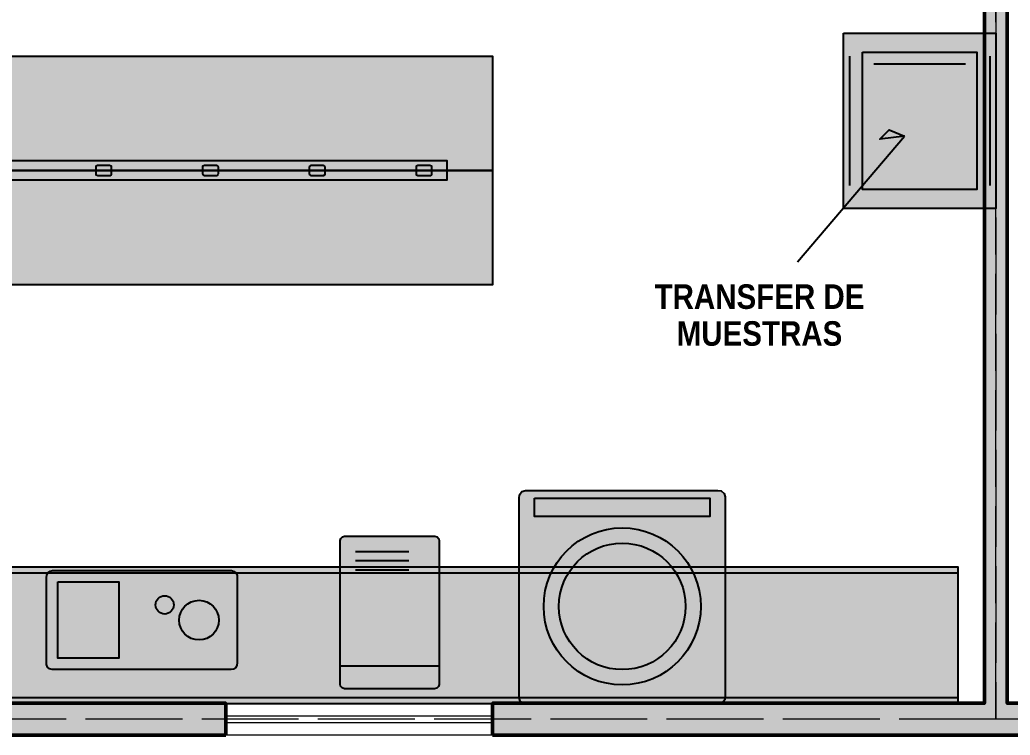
# Model space of a CAD drawing. Header units: metres. Extents: x 0 to 115, y 0 to 64.
# Drawn here: x 79.5 to 92.49, y 14.19 to 23.58 of the extents above; entities that cross this region are included whole.
import ezdxf

# ---------------------------------------------------------------- set-up
doc = ezdxf.new("R2010")
doc.units = ezdxf.units.M
doc.linetypes.add('DASHED', pattern=[1.524, 1.27, -0.254])
doc.layers.add('A-AREA', color=8, linetype='DASHED', lineweight=13, plot=False)
for name, color, linetype, lineweight in [('A-MURO', 7, 'Continuous', 50), ('A-VENTANA', 4, 'Continuous', 18), ('G-ETIQUETA', 4, 'Continuous', 18), ('G-TEXTO', 7, 'Continuous', 18), ('M-EQUIPO', 7, 'Continuous', 25), ('M-EQUIPO-RELLENO', 8, 'Continuous', 0)]:
    doc.layers.add(name, color=color, linetype=linetype, lineweight=lineweight)
doc.layers.add('A-MURO-RELLENO', color=8, linetype='Continuous', lineweight=0, true_color=0x8d949b)
doc.styles.add('PLANO', font='arial.ttf')
doc.styles.add('PLANO_N', font='arialbd.ttf')

# ---------------------------------------------------------------- blocks, each defined once
blk = doc.blocks.new('EQ_mesadas-lab')
at = {"layer": 'M-EQUIPO-RELLENO', "true_color": 0xeef1f3}
h = blk.add_hatch(color=7, dxfattribs=at)
h.dxf.hatch_style = 1
h.paths.add_polyline_path([(-6.5, -5.1), (10.6, -5.1), (10.6, -6.9), (-6.5, -6.9)])
at = {"layer": 'M-EQUIPO'}
blk.add_lwpolyline([(-6.5, -5.1), (10.6, -5.1), (10.6, -6.9), (-6.5, -6.9)], close=True, dxfattribs=at)
at = {"layer": 'M-EQUIPO', "ltscale": 0.15, "true_color": 0x8a949e}
blk.add_lwpolyline([(-6.5, -5.18), (10.6, -5.18), (10.6, -6.82), (-6.5, -6.82)], close=True, dxfattribs=at)
at = {"layer": 'G-ETIQUETA', "style": 'PLANO', "flags": 1}
for tag, p in [('TAG', (0, 0)), ('NOMBRE', (0, -0.25)), ('AREA', (0, -0.5)), ('FUNCION', (0, -0.75)), ('CONFIANZA', (0, -1))]:
    blk.add_attdef(tag, p, '', height=0.15, dxfattribs=at)
blk = doc.blocks.new('EQ_isla-lab')
at = {"layer": 'M-EQUIPO-RELLENO', "true_color": 0xeef1f3}
h = blk.add_hatch(color=7, dxfattribs=at)
h.dxf.hatch_style = 1
h.paths.add_polyline_path([(-4.6, 1.5), (4.6, 1.5), (4.6, 0), (-4.6, 0)])
at = {"layer": 'M-EQUIPO-RELLENO', "true_color": 0xd5dbe0}
h = blk.add_hatch(color=7, dxfattribs=at)
h.dxf.hatch_style = 1
h.paths.add_polyline_path([(-4, 0.13), (4, 0.13), (4, -0.13), (-4, -0.13)])
at = {"layer": 'M-EQUIPO-RELLENO', "true_color": 0xeef1f3}
h = blk.add_hatch(color=7, dxfattribs=at)
h.dxf.hatch_style = 1
h.paths.add_polyline_path([(-4.6, 0), (4.6, 0), (4.6, -1.5), (-4.6, -1.5)])
at = {"layer": 'M-EQUIPO-RELLENO', "true_color": 0xffffff}
h = blk.add_hatch(color=7, dxfattribs=at)
h.dxf.hatch_style = 1
h.paths.add_polyline_path([(-3.38, 0.07), (-3.3602, 0.07), (-3.3404, 0.07), (-3.3206, 0.07), (-3.3009, 0.07), (-3.2811, 0.07), (-3.2613, 0.07), (-3.2415, 0.07), (-3.2217, 0.07), (-3.203, 0.0606), (-3.2, 0.0404), (-3.2, 0.0206), (-3.2, 0.0009), (-3.2, -0.0189), (-3.2, -0.0387), (-3.2021, -0.0588), (-3.22, -0.07), (-3.2398, -0.07), (-3.2596, -0.07), (-3.2794, -0.07), (-3.2991, -0.07), (-3.3189, -0.07), (-3.3387, -0.07), (-3.3585, -0.07), (-3.3783, -0.07), (-3.397, -0.0606), (-3.4, -0.0404), (-3.4, -0.0206), (-3.4, -0.0009), (-3.4, 0.0189), (-3.4, 0.0387), (-3.3979, 0.0588)])
h = blk.add_hatch(color=7, dxfattribs=at)
h.dxf.hatch_style = 1
h.paths.add_polyline_path([(-1.98, 0.07), (-1.9602, 0.07), (-1.9404, 0.07), (-1.9206, 0.07), (-1.9009, 0.07), (-1.8811, 0.07), (-1.8613, 0.07), (-1.8415, 0.07), (-1.8217, 0.07), (-1.803, 0.0606), (-1.8, 0.0404), (-1.8, 0.0206), (-1.8, 0.0009), (-1.8, -0.0189), (-1.8, -0.0387), (-1.8021, -0.0588), (-1.82, -0.07), (-1.8398, -0.07), (-1.8596, -0.07), (-1.8794, -0.07), (-1.8991, -0.07), (-1.9189, -0.07), (-1.9387, -0.07), (-1.9585, -0.07), (-1.9783, -0.07), (-1.997, -0.0606), (-2, -0.0404), (-2, -0.0206), (-2, -0.0009), (-2, 0.0189), (-2, 0.0387), (-1.9979, 0.0588)])
h = blk.add_hatch(color=7, dxfattribs=at)
h.dxf.hatch_style = 1
h.paths.add_polyline_path([(-0.58, 0.07), (-0.5602, 0.07), (-0.5404, 0.07), (-0.5206, 0.07), (-0.5009, 0.07), (-0.4811, 0.07), (-0.4613, 0.07), (-0.4415, 0.07), (-0.4217, 0.07), (-0.403, 0.0606), (-0.4, 0.0404), (-0.4, 0.0206), (-0.4, 0.0009), (-0.4, -0.0189), (-0.4, -0.0387), (-0.4021, -0.0588), (-0.42, -0.07), (-0.4398, -0.07), (-0.4596, -0.07), (-0.4794, -0.07), (-0.4991, -0.07), (-0.5189, -0.07), (-0.5387, -0.07), (-0.5585, -0.07), (-0.5783, -0.07), (-0.597, -0.0606), (-0.6, -0.0404), (-0.6, -0.0206), (-0.6, -0.0009), (-0.6, 0.0189), (-0.6, 0.0387), (-0.5979, 0.0588)])
h = blk.add_hatch(color=7, dxfattribs=at)
h.dxf.hatch_style = 1
h.paths.add_polyline_path([(0.82, 0.07), (0.8398, 0.07), (0.8596, 0.07), (0.8794, 0.07), (0.8991, 0.07), (0.9189, 0.07), (0.9387, 0.07), (0.9585, 0.07), (0.9783, 0.07), (0.997, 0.0606), (1, 0.0404), (1, 0.0206), (1, 0.0009), (1, -0.0189), (1, -0.0387), (0.9979, -0.0588), (0.98, -0.07), (0.9602, -0.07), (0.9404, -0.07), (0.9206, -0.07), (0.9009, -0.07), (0.8811, -0.07), (0.8613, -0.07), (0.8415, -0.07), (0.8217, -0.07), (0.803, -0.0606), (0.8, -0.0404), (0.8, -0.0206), (0.8, -0.0009), (0.8, 0.0189), (0.8, 0.0387), (0.8021, 0.0588)])
h = blk.add_hatch(color=7, dxfattribs=at)
h.dxf.hatch_style = 1
h.paths.add_polyline_path([(2.22, 0.07), (2.2398, 0.07), (2.2596, 0.07), (2.2794, 0.07), (2.2991, 0.07), (2.3189, 0.07), (2.3387, 0.07), (2.3585, 0.07), (2.3783, 0.07), (2.397, 0.0606), (2.4, 0.0404), (2.4, 0.0206), (2.4, 0.0009), (2.4, -0.0189), (2.4, -0.0387), (2.3979, -0.0588), (2.38, -0.07), (2.3602, -0.07), (2.3404, -0.07), (2.3206, -0.07), (2.3009, -0.07), (2.2811, -0.07), (2.2613, -0.07), (2.2415, -0.07), (2.2217, -0.07), (2.203, -0.0606), (2.2, -0.0404), (2.2, -0.0206), (2.2, -0.0009), (2.2, 0.0189), (2.2, 0.0387), (2.2021, 0.0588)])
h = blk.add_hatch(color=7, dxfattribs=at)
h.dxf.hatch_style = 1
h.paths.add_polyline_path([(3.62, 0.07), (3.6398, 0.07), (3.6596, 0.07), (3.6794, 0.07), (3.6991, 0.07), (3.7189, 0.07), (3.7387, 0.07), (3.7585, 0.07), (3.7783, 0.07), (3.797, 0.0606), (3.8, 0.0404), (3.8, 0.0206), (3.8, 0.0009), (3.8, -0.0189), (3.8, -0.0387), (3.7979, -0.0588), (3.78, -0.07), (3.7602, -0.07), (3.7404, -0.07), (3.7206, -0.07), (3.7009, -0.07), (3.6811, -0.07), (3.6613, -0.07), (3.6415, -0.07), (3.6217, -0.07), (3.603, -0.0606), (3.6, -0.0404), (3.6, -0.0206), (3.6, -0.0009), (3.6, 0.0189), (3.6, 0.0387), (3.6021, 0.0588)])
at = {"layer": 'M-EQUIPO'}
for points in [[(-4.6, 1.5), (4.6, 1.5), (4.6, 0), (-4.6, 0)], [(-4, 0.13), (4, 0.13), (4, -0.13), (-4, -0.13)], [(-4.6, 0), (4.6, 0), (4.6, -1.5), (-4.6, -1.5)], [(-3.38, 0.07), (-3.3602, 0.07), (-3.3404, 0.07), (-3.3206, 0.07), (-3.3009, 0.07), (-3.2811, 0.07), (-3.2613, 0.07), (-3.2415, 0.07), (-3.2217, 0.07), (-3.203, 0.0606), (-3.2, 0.0404), (-3.2, 0.0206), (-3.2, 0.0009), (-3.2, -0.0189), (-3.2, -0.0387), (-3.2021, -0.0588), (-3.22, -0.07), (-3.2398, -0.07), (-3.2596, -0.07), (-3.2794, -0.07), (-3.2991, -0.07), (-3.3189, -0.07), (-3.3387, -0.07), (-3.3585, -0.07), (-3.3783, -0.07), (-3.397, -0.0606), (-3.4, -0.0404), (-3.4, -0.0206), (-3.4, -0.0009), (-3.4, 0.0189), (-3.4, 0.0387), (-3.3979, 0.0588)], [(-1.98, 0.07), (-1.9602, 0.07), (-1.9404, 0.07), (-1.9206, 0.07), (-1.9009, 0.07), (-1.8811, 0.07), (-1.8613, 0.07), (-1.8415, 0.07), (-1.8217, 0.07), (-1.803, 0.0606), (-1.8, 0.0404), (-1.8, 0.0206), (-1.8, 0.0009), (-1.8, -0.0189), (-1.8, -0.0387), (-1.8021, -0.0588), (-1.82, -0.07), (-1.8398, -0.07), (-1.8596, -0.07), (-1.8794, -0.07), (-1.8991, -0.07), (-1.9189, -0.07), (-1.9387, -0.07), (-1.9585, -0.07), (-1.9783, -0.07), (-1.997, -0.0606), (-2, -0.0404), (-2, -0.0206), (-2, -0.0009), (-2, 0.0189), (-2, 0.0387), (-1.9979, 0.0588)], [(-0.58, 0.07), (-0.5602, 0.07), (-0.5404, 0.07), (-0.5206, 0.07), (-0.5009, 0.07), (-0.4811, 0.07), (-0.4613, 0.07), (-0.4415, 0.07), (-0.4217, 0.07), (-0.403, 0.0606), (-0.4, 0.0404), (-0.4, 0.0206), (-0.4, 0.0009), (-0.4, -0.0189), (-0.4, -0.0387), (-0.4021, -0.0588), (-0.42, -0.07), (-0.4398, -0.07), (-0.4596, -0.07), (-0.4794, -0.07), (-0.4991, -0.07), (-0.5189, -0.07), (-0.5387, -0.07), (-0.5585, -0.07), (-0.5783, -0.07), (-0.597, -0.0606), (-0.6, -0.0404), (-0.6, -0.0206), (-0.6, -0.0009), (-0.6, 0.0189), (-0.6, 0.0387), (-0.5979, 0.0588)], [(0.82, 0.07), (0.8398, 0.07), (0.8596, 0.07), (0.8794, 0.07), (0.8991, 0.07), (0.9189, 0.07), (0.9387, 0.07), (0.9585, 0.07), (0.9783, 0.07), (0.997, 0.0606), (1, 0.0404), (1, 0.0206), (1, 0.0009), (1, -0.0189), (1, -0.0387), (0.9979, -0.0588), (0.98, -0.07), (0.9602, -0.07), (0.9404, -0.07), (0.9206, -0.07), (0.9009, -0.07), (0.8811, -0.07), (0.8613, -0.07), (0.8415, -0.07), (0.8217, -0.07), (0.803, -0.0606), (0.8, -0.0404), (0.8, -0.0206), (0.8, -0.0009), (0.8, 0.0189), (0.8, 0.0387), (0.8021, 0.0588)], [(2.22, 0.07), (2.2398, 0.07), (2.2596, 0.07), (2.2794, 0.07), (2.2991, 0.07), (2.3189, 0.07), (2.3387, 0.07), (2.3585, 0.07), (2.3783, 0.07), (2.397, 0.0606), (2.4, 0.0404), (2.4, 0.0206), (2.4, 0.0009), (2.4, -0.0189), (2.4, -0.0387), (2.3979, -0.0588), (2.38, -0.07), (2.3602, -0.07), (2.3404, -0.07), (2.3206, -0.07), (2.3009, -0.07), (2.2811, -0.07), (2.2613, -0.07), (2.2415, -0.07), (2.2217, -0.07), (2.203, -0.0606), (2.2, -0.0404), (2.2, -0.0206), (2.2, -0.0009), (2.2, 0.0189), (2.2, 0.0387), (2.2021, 0.0588)], [(3.62, 0.07), (3.6398, 0.07), (3.6596, 0.07), (3.6794, 0.07), (3.6991, 0.07), (3.7189, 0.07), (3.7387, 0.07), (3.7585, 0.07), (3.7783, 0.07), (3.797, 0.0606), (3.8, 0.0404), (3.8, 0.0206), (3.8, 0.0009), (3.8, -0.0189), (3.8, -0.0387), (3.7979, -0.0588), (3.78, -0.07), (3.7602, -0.07), (3.7404, -0.07), (3.7206, -0.07), (3.7009, -0.07), (3.6811, -0.07), (3.6613, -0.07), (3.6415, -0.07), (3.6217, -0.07), (3.603, -0.0606), (3.6, -0.0404), (3.6, -0.0206), (3.6, -0.0009), (3.6, 0.0189), (3.6, 0.0387), (3.6021, 0.0588)]]:
    blk.add_lwpolyline(points, close=True, dxfattribs=at)
at = {"layer": 'G-ETIQUETA', "style": 'PLANO', "flags": 1}
for tag, p in [('TAG', (0, 0)), ('NOMBRE', (0, -0.25)), ('AREA', (0, -0.5)), ('FUNCION', (0, -0.75)), ('CONFIANZA', (0, -1))]:
    blk.add_attdef(tag, p, '', height=0.15, dxfattribs=at)
blk = doc.blocks.new('EQ_lab-eq5')
at = {"layer": 'M-EQUIPO-RELLENO', "true_color": 0xe9ecef}
h = blk.add_hatch(color=7, dxfattribs=at)
h.dxf.hatch_style = 1
h.paths.add_polyline_path([(-1.17, 0.65), (-1.1391, 0.65), (-1.1082, 0.65), (-1.0773, 0.65), (-1.0465, 0.65), (-1.0156, 0.65), (-0.9847, 0.65), (-0.9538, 0.65), (-0.9229, 0.65), (-0.892, 0.65), (-0.8611, 0.65), (-0.8303, 0.65), (-0.7994, 0.65), (-0.7685, 0.65), (-0.7376, 0.65), (-0.7067, 0.65), (-0.6758, 0.65), (-0.6449, 0.65), (-0.6141, 0.65), (-0.5832, 0.65), (-0.5523, 0.65), (-0.5214, 0.65), (-0.4905, 0.65), (-0.4596, 0.65), (-0.4287, 0.65), (-0.3979, 0.65), (-0.367, 0.65), (-0.3361, 0.65), (-0.3052, 0.65), (-0.2743, 0.65), (-0.2434, 0.65), (-0.2125, 0.65), (-0.1817, 0.65), (-0.1508, 0.65), (-0.1199, 0.65), (-0.089, 0.65), (-0.0581, 0.65), (-0.0272, 0.65), (0.0037, 0.65), (0.0345, 0.65), (0.0654, 0.65), (0.0963, 0.65), (0.1272, 0.65), (0.1581, 0.65), (0.189, 0.65), (0.2199, 0.65), (0.2507, 0.65), (0.2816, 0.65), (0.3125, 0.65), (0.3434, 0.65), (0.3743, 0.65), (0.4052, 0.65), (0.4361, 0.65), (0.4669, 0.65), (0.4978, 0.65), (0.5287, 0.65), (0.5596, 0.65), (0.5905, 0.65), (0.6214, 0.65), (0.6523, 0.65), (0.6831, 0.65), (0.714, 0.65), (0.7449, 0.65), (0.7758, 0.65), (0.8067, 0.65), (0.8376, 0.65), (0.8685, 0.65), (0.8993, 0.65), (0.9302, 0.65), (0.9611, 0.65), (0.992, 0.65), (1.0229, 0.65), (1.0538, 0.65), (1.0847, 0.65), (1.1155, 0.65), (1.1464, 0.65), (1.1774, 0.6497), (1.2096, 0.6395), (1.2359, 0.6153), (1.2488, 0.5835), (1.25, 0.5523), (1.25, 0.5214), (1.25, 0.4905), (1.25, 0.4596), (1.25, 0.4287), (1.25, 0.3979), (1.25, 0.367), (1.25, 0.3361), (1.25, 0.3052), (1.25, 0.2743), (1.25, 0.2434), (1.25, 0.2125), (1.25, 0.1817), (1.25, 0.1508), (1.25, 0.1199), (1.25, 0.089), (1.25, 0.0581), (1.25, 0.0272), (1.25, -0.0037), (1.25, -0.0345), (1.25, -0.0654), (1.25, -0.0963), (1.25, -0.1272), (1.25, -0.1581), (1.25, -0.189), (1.25, -0.2199), (1.25, -0.2507), (1.25, -0.2816), (1.25, -0.3125), (1.25, -0.3434), (1.25, -0.3743), (1.25, -0.4052), (1.25, -0.4361), (1.25, -0.4669), (1.25, -0.4978), (1.25, -0.5287), (1.25, -0.5596), (1.2471, -0.5912), (1.2307, -0.6221), (1.2022, -0.6433), (1.17, -0.65), (1.1391, -0.65), (1.1082, -0.65), (1.0773, -0.65), (1.0465, -0.65), (1.0156, -0.65), (0.9847, -0.65), (0.9538, -0.65), (0.9229, -0.65), (0.892, -0.65), (0.8611, -0.65), (0.8303, -0.65), (0.7994, -0.65), (0.7685, -0.65), (0.7376, -0.65), (0.7067, -0.65), (0.6758, -0.65), (0.6449, -0.65), (0.6141, -0.65), (0.5832, -0.65), (0.5523, -0.65), (0.5214, -0.65), (0.4905, -0.65), (0.4596, -0.65), (0.4287, -0.65), (0.3979, -0.65), (0.367, -0.65), (0.3361, -0.65), (0.3052, -0.65), (0.2743, -0.65), (0.2434, -0.65), (0.2125, -0.65), (0.1817, -0.65), (0.1508, -0.65), (0.1199, -0.65), (0.089, -0.65), (0.0581, -0.65), (0.0272, -0.65), (-0.0037, -0.65), (-0.0345, -0.65), (-0.0654, -0.65), (-0.0963, -0.65), (-0.1272, -0.65), (-0.1581, -0.65), (-0.189, -0.65), (-0.2199, -0.65), (-0.2507, -0.65), (-0.2816, -0.65), (-0.3125, -0.65), (-0.3434, -0.65), (-0.3743, -0.65), (-0.4052, -0.65), (-0.4361, -0.65), (-0.4669, -0.65), (-0.4978, -0.65), (-0.5287, -0.65), (-0.5596, -0.65), (-0.5905, -0.65), (-0.6214, -0.65), (-0.6523, -0.65), (-0.6831, -0.65), (-0.714, -0.65), (-0.7449, -0.65), (-0.7758, -0.65), (-0.8067, -0.65), (-0.8376, -0.65), (-0.8685, -0.65), (-0.8993, -0.65), (-0.9302, -0.65), (-0.9611, -0.65), (-0.992, -0.65), (-1.0229, -0.65), (-1.0538, -0.65), (-1.0847, -0.65), (-1.1155, -0.65), (-1.1464, -0.65), (-1.1774, -0.6497), (-1.2096, -0.6395), (-1.2359, -0.6153), (-1.2488, -0.5835), (-1.25, -0.5523), (-1.25, -0.5214), (-1.25, -0.4905), (-1.25, -0.4596), (-1.25, -0.4287), (-1.25, -0.3979), (-1.25, -0.367), (-1.25, -0.3361), (-1.25, -0.3052), (-1.25, -0.2743), (-1.25, -0.2434), (-1.25, -0.2125), (-1.25, -0.1817), (-1.25, -0.1508), (-1.25, -0.1199), (-1.25, -0.089), (-1.25, -0.0581), (-1.25, -0.0272), (-1.25, 0.0037), (-1.25, 0.0345), (-1.25, 0.0654), (-1.25, 0.0963), (-1.25, 0.1272), (-1.25, 0.1581), (-1.25, 0.189), (-1.25, 0.2199), (-1.25, 0.2507), (-1.25, 0.2816), (-1.25, 0.3125), (-1.25, 0.3434), (-1.25, 0.3743), (-1.25, 0.4052), (-1.25, 0.4361), (-1.25, 0.4669), (-1.25, 0.4978), (-1.25, 0.5287), (-1.25, 0.5596), (-1.2471, 0.5912), (-1.2307, 0.6221), (-1.2022, 0.6433)])
at = {"layer": 'M-EQUIPO-RELLENO', "true_color": 0xffffff}
h = blk.add_hatch(color=7, dxfattribs=at)
h.dxf.hatch_style = 1
h.paths.add_polyline_path([(-1.1, 0.5), (-0.3, 0.5), (-0.3, -0.5), (-1.1, -0.5)])
at = {"layer": 'M-EQUIPO'}
for points in [[(-1.17, 0.65), (-1.1391, 0.65), (-1.1082, 0.65), (-1.0773, 0.65), (-1.0465, 0.65), (-1.0156, 0.65), (-0.9847, 0.65), (-0.9538, 0.65), (-0.9229, 0.65), (-0.892, 0.65), (-0.8611, 0.65), (-0.8303, 0.65), (-0.7994, 0.65), (-0.7685, 0.65), (-0.7376, 0.65), (-0.7067, 0.65), (-0.6758, 0.65), (-0.6449, 0.65), (-0.6141, 0.65), (-0.5832, 0.65), (-0.5523, 0.65), (-0.5214, 0.65), (-0.4905, 0.65), (-0.4596, 0.65), (-0.4287, 0.65), (-0.3979, 0.65), (-0.367, 0.65), (-0.3361, 0.65), (-0.3052, 0.65), (-0.2743, 0.65), (-0.2434, 0.65), (-0.2125, 0.65), (-0.1817, 0.65), (-0.1508, 0.65), (-0.1199, 0.65), (-0.089, 0.65), (-0.0581, 0.65), (-0.0272, 0.65), (0.0037, 0.65), (0.0345, 0.65), (0.0654, 0.65), (0.0963, 0.65), (0.1272, 0.65), (0.1581, 0.65), (0.189, 0.65), (0.2199, 0.65), (0.2507, 0.65), (0.2816, 0.65), (0.3125, 0.65), (0.3434, 0.65), (0.3743, 0.65), (0.4052, 0.65), (0.4361, 0.65), (0.4669, 0.65), (0.4978, 0.65), (0.5287, 0.65), (0.5596, 0.65), (0.5905, 0.65), (0.6214, 0.65), (0.6523, 0.65), (0.6831, 0.65), (0.714, 0.65), (0.7449, 0.65), (0.7758, 0.65), (0.8067, 0.65), (0.8376, 0.65), (0.8685, 0.65), (0.8993, 0.65), (0.9302, 0.65), (0.9611, 0.65), (0.992, 0.65), (1.0229, 0.65), (1.0538, 0.65), (1.0847, 0.65), (1.1155, 0.65), (1.1464, 0.65), (1.1774, 0.6497), (1.2096, 0.6395), (1.2359, 0.6153), (1.2488, 0.5835), (1.25, 0.5523), (1.25, 0.5214), (1.25, 0.4905), (1.25, 0.4596), (1.25, 0.4287), (1.25, 0.3979), (1.25, 0.367), (1.25, 0.3361), (1.25, 0.3052), (1.25, 0.2743), (1.25, 0.2434), (1.25, 0.2125), (1.25, 0.1817), (1.25, 0.1508), (1.25, 0.1199), (1.25, 0.089), (1.25, 0.0581), (1.25, 0.0272), (1.25, -0.0037), (1.25, -0.0345), (1.25, -0.0654), (1.25, -0.0963), (1.25, -0.1272), (1.25, -0.1581), (1.25, -0.189), (1.25, -0.2199), (1.25, -0.2507), (1.25, -0.2816), (1.25, -0.3125), (1.25, -0.3434), (1.25, -0.3743), (1.25, -0.4052), (1.25, -0.4361), (1.25, -0.4669), (1.25, -0.4978), (1.25, -0.5287), (1.25, -0.5596), (1.2471, -0.5912), (1.2307, -0.6221), (1.2022, -0.6433), (1.17, -0.65), (1.1391, -0.65), (1.1082, -0.65), (1.0773, -0.65), (1.0465, -0.65), (1.0156, -0.65), (0.9847, -0.65), (0.9538, -0.65), (0.9229, -0.65), (0.892, -0.65), (0.8611, -0.65), (0.8303, -0.65), (0.7994, -0.65), (0.7685, -0.65), (0.7376, -0.65), (0.7067, -0.65), (0.6758, -0.65), (0.6449, -0.65), (0.6141, -0.65), (0.5832, -0.65), (0.5523, -0.65), (0.5214, -0.65), (0.4905, -0.65), (0.4596, -0.65), (0.4287, -0.65), (0.3979, -0.65), (0.367, -0.65), (0.3361, -0.65), (0.3052, -0.65), (0.2743, -0.65), (0.2434, -0.65), (0.2125, -0.65), (0.1817, -0.65), (0.1508, -0.65), (0.1199, -0.65), (0.089, -0.65), (0.0581, -0.65), (0.0272, -0.65), (-0.0037, -0.65), (-0.0345, -0.65), (-0.0654, -0.65), (-0.0963, -0.65), (-0.1272, -0.65), (-0.1581, -0.65), (-0.189, -0.65), (-0.2199, -0.65), (-0.2507, -0.65), (-0.2816, -0.65), (-0.3125, -0.65), (-0.3434, -0.65), (-0.3743, -0.65), (-0.4052, -0.65), (-0.4361, -0.65), (-0.4669, -0.65), (-0.4978, -0.65), (-0.5287, -0.65), (-0.5596, -0.65), (-0.5905, -0.65), (-0.6214, -0.65), (-0.6523, -0.65), (-0.6831, -0.65), (-0.714, -0.65), (-0.7449, -0.65), (-0.7758, -0.65), (-0.8067, -0.65), (-0.8376, -0.65), (-0.8685, -0.65), (-0.8993, -0.65), (-0.9302, -0.65), (-0.9611, -0.65), (-0.992, -0.65), (-1.0229, -0.65), (-1.0538, -0.65), (-1.0847, -0.65), (-1.1155, -0.65), (-1.1464, -0.65), (-1.1774, -0.6497), (-1.2096, -0.6395), (-1.2359, -0.6153), (-1.2488, -0.5835), (-1.25, -0.5523), (-1.25, -0.5214), (-1.25, -0.4905), (-1.25, -0.4596), (-1.25, -0.4287), (-1.25, -0.3979), (-1.25, -0.367), (-1.25, -0.3361), (-1.25, -0.3052), (-1.25, -0.2743), (-1.25, -0.2434), (-1.25, -0.2125), (-1.25, -0.1817), (-1.25, -0.1508), (-1.25, -0.1199), (-1.25, -0.089), (-1.25, -0.0581), (-1.25, -0.0272), (-1.25, 0.0037), (-1.25, 0.0345), (-1.25, 0.0654), (-1.25, 0.0963), (-1.25, 0.1272), (-1.25, 0.1581), (-1.25, 0.189), (-1.25, 0.2199), (-1.25, 0.2507), (-1.25, 0.2816), (-1.25, 0.3125), (-1.25, 0.3434), (-1.25, 0.3743), (-1.25, 0.4052), (-1.25, 0.4361), (-1.25, 0.4669), (-1.25, 0.4978), (-1.25, 0.5287), (-1.25, 0.5596), (-1.2471, 0.5912), (-1.2307, 0.6221), (-1.2022, 0.6433)], [(-1.1, 0.5), (-0.3, 0.5), (-0.3, -0.5), (-1.1, -0.5)]]:
    blk.add_lwpolyline(points, close=True, dxfattribs=at)
at = {"layer": 'M-EQUIPO', "true_color": 0x5b6670}
for centre, radius in [((0.3, 0.2), 0.12), ((0.75, 0), 0.26)]:
    blk.add_circle(centre, radius, dxfattribs=at)
at = {"layer": 'G-ETIQUETA', "style": 'PLANO', "flags": 1}
for tag, p in [('TAG', (0, 0)), ('NOMBRE', (0, -0.25)), ('AREA', (0, -0.5)), ('FUNCION', (0, -0.75)), ('CONFIANZA', (0, -1))]:
    blk.add_attdef(tag, p, '', height=0.15, dxfattribs=at)
blk = doc.blocks.new('EQ_refri-lab')
at = {"layer": 'M-EQUIPO-RELLENO', "true_color": 0xf3f5f7}
h = blk.add_hatch(color=7, dxfattribs=at)
h.dxf.hatch_style = 1
h.paths.add_polyline_path([(-0.59, 1), (-0.5631, 1), (-0.5362, 1), (-0.5093, 1), (-0.4823, 1), (-0.4554, 1), (-0.4285, 1), (-0.4016, 1), (-0.3747, 1), (-0.3478, 1), (-0.3209, 1), (-0.2939, 1), (-0.267, 1), (-0.2401, 1), (-0.2132, 1), (-0.1863, 1), (-0.1594, 1), (-0.1325, 1), (-0.1055, 1), (-0.0786, 1), (-0.0517, 1), (-0.0248, 1), (0.0021, 1), (0.029, 1), (0.0559, 1), (0.0829, 1), (0.1098, 1), (0.1367, 1), (0.1636, 1), (0.1905, 1), (0.2174, 1), (0.2443, 1), (0.2713, 1), (0.2982, 1), (0.3251, 1), (0.352, 1), (0.3789, 1), (0.4058, 1), (0.4327, 1), (0.4597, 1), (0.4866, 1), (0.5135, 1), (0.5404, 1), (0.5673, 1), (0.5943, 0.9998), (0.6222, 0.9906), (0.6431, 0.9678), (0.65, 0.9399), (0.65, 0.913), (0.65, 0.8861), (0.65, 0.8591), (0.65, 0.8322), (0.65, 0.8053), (0.65, 0.7784), (0.65, 0.7515), (0.65, 0.7246), (0.65, 0.6977), (0.65, 0.6707), (0.65, 0.6438), (0.65, 0.6169), (0.65, 0.59), (0.65, 0.5631), (0.65, 0.5362), (0.65, 0.5093), (0.65, 0.4823), (0.65, 0.4554), (0.65, 0.4285), (0.65, 0.4016), (0.65, 0.3747), (0.65, 0.3478), (0.65, 0.3209), (0.65, 0.2939), (0.65, 0.267), (0.65, 0.2401), (0.65, 0.2132), (0.65, 0.1863), (0.65, 0.1594), (0.65, 0.1325), (0.65, 0.1055), (0.65, 0.0786), (0.65, 0.0517), (0.65, 0.0248), (0.65, -0.0021), (0.65, -0.029), (0.65, -0.0559), (0.65, -0.0829), (0.65, -0.1098), (0.65, -0.1367), (0.65, -0.1636), (0.65, -0.1905), (0.65, -0.2174), (0.65, -0.2443), (0.65, -0.2713), (0.65, -0.2982), (0.65, -0.3251), (0.65, -0.352), (0.65, -0.3789), (0.65, -0.4058), (0.65, -0.4327), (0.65, -0.4597), (0.65, -0.4866), (0.65, -0.5135), (0.65, -0.5404), (0.65, -0.5673), (0.65, -0.5942), (0.65, -0.6211), (0.65, -0.6481), (0.65, -0.675), (0.65, -0.7019), (0.65, -0.7288), (0.65, -0.7557), (0.65, -0.7826), (0.65, -0.8095), (0.65, -0.8365), (0.65, -0.8634), (0.65, -0.8903), (0.65, -0.9172), (0.6499, -0.9442), (0.6407, -0.9721), (0.618, -0.9931), (0.59, -1), (0.5631, -1), (0.5362, -1), (0.5093, -1), (0.4823, -1), (0.4554, -1), (0.4285, -1), (0.4016, -1), (0.3747, -1), (0.3478, -1), (0.3209, -1), (0.2939, -1), (0.267, -1), (0.2401, -1), (0.2132, -1), (0.1863, -1), (0.1594, -1), (0.1325, -1), (0.1055, -1), (0.0786, -1), (0.0517, -1), (0.0248, -1), (-0.0021, -1), (-0.029, -1), (-0.0559, -1), (-0.0829, -1), (-0.1098, -1), (-0.1367, -1), (-0.1636, -1), (-0.1905, -1), (-0.2174, -1), (-0.2443, -1), (-0.2713, -1), (-0.2982, -1), (-0.3251, -1), (-0.352, -1), (-0.3789, -1), (-0.4058, -1), (-0.4327, -1), (-0.4597, -1), (-0.4866, -1), (-0.5135, -1), (-0.5404, -1), (-0.5673, -1), (-0.5943, -0.9998), (-0.6222, -0.9906), (-0.6431, -0.9678), (-0.65, -0.9399), (-0.65, -0.913), (-0.65, -0.8861), (-0.65, -0.8591), (-0.65, -0.8322), (-0.65, -0.8053), (-0.65, -0.7784), (-0.65, -0.7515), (-0.65, -0.7246), (-0.65, -0.6977), (-0.65, -0.6707), (-0.65, -0.6438), (-0.65, -0.6169), (-0.65, -0.59), (-0.65, -0.5631), (-0.65, -0.5362), (-0.65, -0.5093), (-0.65, -0.4823), (-0.65, -0.4554), (-0.65, -0.4285), (-0.65, -0.4016), (-0.65, -0.3747), (-0.65, -0.3478), (-0.65, -0.3209), (-0.65, -0.2939), (-0.65, -0.267), (-0.65, -0.2401), (-0.65, -0.2132), (-0.65, -0.1863), (-0.65, -0.1594), (-0.65, -0.1325), (-0.65, -0.1055), (-0.65, -0.0786), (-0.65, -0.0517), (-0.65, -0.0248), (-0.65, 0.0021), (-0.65, 0.029), (-0.65, 0.0559), (-0.65, 0.0829), (-0.65, 0.1098), (-0.65, 0.1367), (-0.65, 0.1636), (-0.65, 0.1905), (-0.65, 0.2174), (-0.65, 0.2443), (-0.65, 0.2713), (-0.65, 0.2982), (-0.65, 0.3251), (-0.65, 0.352), (-0.65, 0.3789), (-0.65, 0.4058), (-0.65, 0.4327), (-0.65, 0.4597), (-0.65, 0.4866), (-0.65, 0.5135), (-0.65, 0.5404), (-0.65, 0.5673), (-0.65, 0.5942), (-0.65, 0.6211), (-0.65, 0.6481), (-0.65, 0.675), (-0.65, 0.7019), (-0.65, 0.7288), (-0.65, 0.7557), (-0.65, 0.7826), (-0.65, 0.8095), (-0.65, 0.8365), (-0.65, 0.8634), (-0.65, 0.8903), (-0.65, 0.9172), (-0.6499, 0.9442), (-0.6407, 0.9721), (-0.618, 0.9931)])
at = {"layer": 'M-EQUIPO-RELLENO', "true_color": 0x5b6570}
h = blk.add_hatch(color=7, dxfattribs=at)
h.dxf.hatch_style = 1
h.paths.add_polyline_path([(0.41, 0.7), (0.5, 0.7), (0.5, 0.1), (0.41, 0.1)])
at = {"layer": 'M-EQUIPO'}
blk.add_lwpolyline([(-0.59, 1), (-0.5631, 1), (-0.5362, 1), (-0.5093, 1), (-0.4823, 1), (-0.4554, 1), (-0.4285, 1), (-0.4016, 1), (-0.3747, 1), (-0.3478, 1), (-0.3209, 1), (-0.2939, 1), (-0.267, 1), (-0.2401, 1), (-0.2132, 1), (-0.1863, 1), (-0.1594, 1), (-0.1325, 1), (-0.1055, 1), (-0.0786, 1), (-0.0517, 1), (-0.0248, 1), (0.0021, 1), (0.029, 1), (0.0559, 1), (0.0829, 1), (0.1098, 1), (0.1367, 1), (0.1636, 1), (0.1905, 1), (0.2174, 1), (0.2443, 1), (0.2713, 1), (0.2982, 1), (0.3251, 1), (0.352, 1), (0.3789, 1), (0.4058, 1), (0.4327, 1), (0.4597, 1), (0.4866, 1), (0.5135, 1), (0.5404, 1), (0.5673, 1), (0.5943, 0.9998), (0.6222, 0.9906), (0.6431, 0.9678), (0.65, 0.9399), (0.65, 0.913), (0.65, 0.8861), (0.65, 0.8591), (0.65, 0.8322), (0.65, 0.8053), (0.65, 0.7784), (0.65, 0.7515), (0.65, 0.7246), (0.65, 0.6977), (0.65, 0.6707), (0.65, 0.6438), (0.65, 0.6169), (0.65, 0.59), (0.65, 0.5631), (0.65, 0.5362), (0.65, 0.5093), (0.65, 0.4823), (0.65, 0.4554), (0.65, 0.4285), (0.65, 0.4016), (0.65, 0.3747), (0.65, 0.3478), (0.65, 0.3209), (0.65, 0.2939), (0.65, 0.267), (0.65, 0.2401), (0.65, 0.2132), (0.65, 0.1863), (0.65, 0.1594), (0.65, 0.1325), (0.65, 0.1055), (0.65, 0.0786), (0.65, 0.0517), (0.65, 0.0248), (0.65, -0.0021), (0.65, -0.029), (0.65, -0.0559), (0.65, -0.0829), (0.65, -0.1098), (0.65, -0.1367), (0.65, -0.1636), (0.65, -0.1905), (0.65, -0.2174), (0.65, -0.2443), (0.65, -0.2713), (0.65, -0.2982), (0.65, -0.3251), (0.65, -0.352), (0.65, -0.3789), (0.65, -0.4058), (0.65, -0.4327), (0.65, -0.4597), (0.65, -0.4866), (0.65, -0.5135), (0.65, -0.5404), (0.65, -0.5673), (0.65, -0.5942), (0.65, -0.6211), (0.65, -0.6481), (0.65, -0.675), (0.65, -0.7019), (0.65, -0.7288), (0.65, -0.7557), (0.65, -0.7826), (0.65, -0.8095), (0.65, -0.8365), (0.65, -0.8634), (0.65, -0.8903), (0.65, -0.9172), (0.6499, -0.9442), (0.6407, -0.9721), (0.618, -0.9931), (0.59, -1), (0.5631, -1), (0.5362, -1), (0.5093, -1), (0.4823, -1), (0.4554, -1), (0.4285, -1), (0.4016, -1), (0.3747, -1), (0.3478, -1), (0.3209, -1), (0.2939, -1), (0.267, -1), (0.2401, -1), (0.2132, -1), (0.1863, -1), (0.1594, -1), (0.1325, -1), (0.1055, -1), (0.0786, -1), (0.0517, -1), (0.0248, -1), (-0.0021, -1), (-0.029, -1), (-0.0559, -1), (-0.0829, -1), (-0.1098, -1), (-0.1367, -1), (-0.1636, -1), (-0.1905, -1), (-0.2174, -1), (-0.2443, -1), (-0.2713, -1), (-0.2982, -1), (-0.3251, -1), (-0.352, -1), (-0.3789, -1), (-0.4058, -1), (-0.4327, -1), (-0.4597, -1), (-0.4866, -1), (-0.5135, -1), (-0.5404, -1), (-0.5673, -1), (-0.5943, -0.9998), (-0.6222, -0.9906), (-0.6431, -0.9678), (-0.65, -0.9399), (-0.65, -0.913), (-0.65, -0.8861), (-0.65, -0.8591), (-0.65, -0.8322), (-0.65, -0.8053), (-0.65, -0.7784), (-0.65, -0.7515), (-0.65, -0.7246), (-0.65, -0.6977), (-0.65, -0.6707), (-0.65, -0.6438), (-0.65, -0.6169), (-0.65, -0.59), (-0.65, -0.5631), (-0.65, -0.5362), (-0.65, -0.5093), (-0.65, -0.4823), (-0.65, -0.4554), (-0.65, -0.4285), (-0.65, -0.4016), (-0.65, -0.3747), (-0.65, -0.3478), (-0.65, -0.3209), (-0.65, -0.2939), (-0.65, -0.267), (-0.65, -0.2401), (-0.65, -0.2132), (-0.65, -0.1863), (-0.65, -0.1594), (-0.65, -0.1325), (-0.65, -0.1055), (-0.65, -0.0786), (-0.65, -0.0517), (-0.65, -0.0248), (-0.65, 0.0021), (-0.65, 0.029), (-0.65, 0.0559), (-0.65, 0.0829), (-0.65, 0.1098), (-0.65, 0.1367), (-0.65, 0.1636), (-0.65, 0.1905), (-0.65, 0.2174), (-0.65, 0.2443), (-0.65, 0.2713), (-0.65, 0.2982), (-0.65, 0.3251), (-0.65, 0.352), (-0.65, 0.3789), (-0.65, 0.4058), (-0.65, 0.4327), (-0.65, 0.4597), (-0.65, 0.4866), (-0.65, 0.5135), (-0.65, 0.5404), (-0.65, 0.5673), (-0.65, 0.5942), (-0.65, 0.6211), (-0.65, 0.6481), (-0.65, 0.675), (-0.65, 0.7019), (-0.65, 0.7288), (-0.65, 0.7557), (-0.65, 0.7826), (-0.65, 0.8095), (-0.65, 0.8365), (-0.65, 0.8634), (-0.65, 0.8903), (-0.65, 0.9172), (-0.6499, 0.9442), (-0.6407, 0.9721), (-0.618, 0.9931)], close=True, dxfattribs=at)
at = {"layer": 'M-EQUIPO', "true_color": 0x8a949e}
for points in [[(-0.45, 0.8), (0.25, 0.8)], [(-0.45, 0.68), (0.25, 0.68)], [(-0.45, 0.56), (0.25, 0.56)]]:
    blk.add_lwpolyline(points, dxfattribs=at)
at = {"layer": 'M-EQUIPO', "true_color": 0x5c6670}
blk.add_lwpolyline([(-0.65, -0.7), (0.65, -0.7)], dxfattribs=at)
at = {"layer": 'G-ETIQUETA', "style": 'PLANO', "flags": 1}
for tag, p in [('TAG', (0, 0)), ('NOMBRE', (0, -0.25)), ('AREA', (0, -0.5)), ('FUNCION', (0, -0.75)), ('CONFIANZA', (0, -1))]:
    blk.add_attdef(tag, p, '', height=0.15, dxfattribs=at)
blk = doc.blocks.new('EQ_autoclave')
at = {"layer": 'M-EQUIPO-RELLENO', "true_color": 0xe9ecef}
h = blk.add_hatch(color=7, dxfattribs=at)
h.dxf.hatch_style = 1
h.paths.add_polyline_path([(-1.27, 1.4), (-1.2249, 1.4), (-1.1799, 1.4), (-1.1348, 1.4), (-1.0898, 1.4), (-1.0447, 1.4), (-0.9997, 1.4), (-0.9546, 1.4), (-0.9096, 1.4), (-0.8645, 1.4), (-0.8195, 1.4), (-0.7744, 1.4), (-0.7294, 1.4), (-0.6843, 1.4), (-0.6393, 1.4), (-0.5942, 1.4), (-0.5492, 1.4), (-0.5041, 1.4), (-0.4591, 1.4), (-0.414, 1.4), (-0.369, 1.4), (-0.3239, 1.4), (-0.2788, 1.4), (-0.2338, 1.4), (-0.1887, 1.4), (-0.1437, 1.4), (-0.0986, 1.4), (-0.0536, 1.4), (-0.0085, 1.4), (0.0365, 1.4), (0.0816, 1.4), (0.1266, 1.4), (0.1717, 1.4), (0.2167, 1.4), (0.2618, 1.4), (0.3068, 1.4), (0.3519, 1.4), (0.3969, 1.4), (0.442, 1.4), (0.487, 1.4), (0.5321, 1.4), (0.5771, 1.4), (0.6222, 1.4), (0.6672, 1.4), (0.7123, 1.4), (0.7574, 1.4), (0.8024, 1.4), (0.8475, 1.4), (0.8925, 1.4), (0.9376, 1.4), (0.9826, 1.4), (1.0277, 1.4), (1.0727, 1.4), (1.1178, 1.4), (1.1628, 1.4), (1.2079, 1.4), (1.2529, 1.4), (1.2991, 1.3945), (1.3384, 1.3615), (1.35, 1.3151), (1.35, 1.27), (1.35, 1.2249), (1.35, 1.1799), (1.35, 1.1348), (1.35, 1.0898), (1.35, 1.0447), (1.35, 0.9997), (1.35, 0.9546), (1.35, 0.9096), (1.35, 0.8645), (1.35, 0.8195), (1.35, 0.7744), (1.35, 0.7294), (1.35, 0.6843), (1.35, 0.6393), (1.35, 0.5942), (1.35, 0.5492), (1.35, 0.5041), (1.35, 0.4591), (1.35, 0.414), (1.35, 0.369), (1.35, 0.3239), (1.35, 0.2788), (1.35, 0.2338), (1.35, 0.1887), (1.35, 0.1437), (1.35, 0.0986), (1.35, 0.0536), (1.35, 0.0085), (1.35, -0.0365), (1.35, -0.0816), (1.35, -0.1266), (1.35, -0.1717), (1.35, -0.2167), (1.35, -0.2618), (1.35, -0.3068), (1.35, -0.3519), (1.35, -0.3969), (1.35, -0.442), (1.35, -0.487), (1.35, -0.5321), (1.35, -0.5771), (1.35, -0.6222), (1.35, -0.6672), (1.35, -0.7123), (1.35, -0.7574), (1.35, -0.8024), (1.35, -0.8475), (1.35, -0.8925), (1.35, -0.9376), (1.35, -0.9826), (1.35, -1.0277), (1.35, -1.0727), (1.35, -1.1178), (1.35, -1.1628), (1.35, -1.2079), (1.35, -1.2529), (1.35, -1.298), (1.3463, -1.3439), (1.3163, -1.3852), (1.27, -1.4), (1.2249, -1.4), (1.1799, -1.4), (1.1348, -1.4), (1.0898, -1.4), (1.0447, -1.4), (0.9997, -1.4), (0.9546, -1.4), (0.9096, -1.4), (0.8645, -1.4), (0.8195, -1.4), (0.7744, -1.4), (0.7294, -1.4), (0.6843, -1.4), (0.6393, -1.4), (0.5942, -1.4), (0.5492, -1.4), (0.5041, -1.4), (0.4591, -1.4), (0.414, -1.4), (0.369, -1.4), (0.3239, -1.4), (0.2788, -1.4), (0.2338, -1.4), (0.1887, -1.4), (0.1437, -1.4), (0.0986, -1.4), (0.0536, -1.4), (0.0085, -1.4), (-0.0365, -1.4), (-0.0816, -1.4), (-0.1266, -1.4), (-0.1717, -1.4), (-0.2167, -1.4), (-0.2618, -1.4), (-0.3068, -1.4), (-0.3519, -1.4), (-0.3969, -1.4), (-0.442, -1.4), (-0.487, -1.4), (-0.5321, -1.4), (-0.5771, -1.4), (-0.6222, -1.4), (-0.6672, -1.4), (-0.7123, -1.4), (-0.7574, -1.4), (-0.8024, -1.4), (-0.8475, -1.4), (-0.8925, -1.4), (-0.9376, -1.4), (-0.9826, -1.4), (-1.0277, -1.4), (-1.0727, -1.4), (-1.1178, -1.4), (-1.1628, -1.4), (-1.2079, -1.4), (-1.2529, -1.4), (-1.2991, -1.3945), (-1.3384, -1.3615), (-1.35, -1.3151), (-1.35, -1.27), (-1.35, -1.2249), (-1.35, -1.1799), (-1.35, -1.1348), (-1.35, -1.0898), (-1.35, -1.0447), (-1.35, -0.9997), (-1.35, -0.9546), (-1.35, -0.9096), (-1.35, -0.8645), (-1.35, -0.8195), (-1.35, -0.7744), (-1.35, -0.7294), (-1.35, -0.6843), (-1.35, -0.6393), (-1.35, -0.5942), (-1.35, -0.5492), (-1.35, -0.5041), (-1.35, -0.4591), (-1.35, -0.414), (-1.35, -0.369), (-1.35, -0.3239), (-1.35, -0.2788), (-1.35, -0.2338), (-1.35, -0.1887), (-1.35, -0.1437), (-1.35, -0.0986), (-1.35, -0.0536), (-1.35, -0.0085), (-1.35, 0.0365), (-1.35, 0.0816), (-1.35, 0.1266), (-1.35, 0.1717), (-1.35, 0.2167), (-1.35, 0.2618), (-1.35, 0.3068), (-1.35, 0.3519), (-1.35, 0.3969), (-1.35, 0.442), (-1.35, 0.487), (-1.35, 0.5321), (-1.35, 0.5771), (-1.35, 0.6222), (-1.35, 0.6672), (-1.35, 0.7123), (-1.35, 0.7574), (-1.35, 0.8024), (-1.35, 0.8475), (-1.35, 0.8925), (-1.35, 0.9376), (-1.35, 0.9826), (-1.35, 1.0277), (-1.35, 1.0727), (-1.35, 1.1178), (-1.35, 1.1628), (-1.35, 1.2079), (-1.35, 1.2529), (-1.35, 1.298), (-1.3463, 1.3439), (-1.3163, 1.3852)])
at = {"layer": 'M-EQUIPO-RELLENO', "true_color": 0x1d3b57}
h = blk.add_hatch(color=7, dxfattribs=at)
h.dxf.hatch_style = 1
h.paths.add_polyline_path([(-1.15, 1.3), (1.15, 1.3), (1.15, 1.06), (-1.15, 1.06)])
at = {"layer": 'M-EQUIPO-RELLENO', "true_color": 0xe7ebef}
h = blk.add_hatch(color=7, dxfattribs=at)
h.dxf.hatch_style = 1
edge = h.paths.add_edge_path()
edge.add_arc((0, -0.12), 1.03, 0, 360)
at = {"layer": 'M-EQUIPO-RELLENO', "true_color": 0x5b6570}
h = blk.add_hatch(color=7, dxfattribs=at)
h.dxf.hatch_style = 1
h.paths.add_polyline_path([(0.89, 0.06), (1.05, 0.06), (1.05, -0.3), (0.89, -0.3)])
at = {"layer": 'M-EQUIPO'}
for points in [[(-1.27, 1.4), (-1.2249, 1.4), (-1.1799, 1.4), (-1.1348, 1.4), (-1.0898, 1.4), (-1.0447, 1.4), (-0.9997, 1.4), (-0.9546, 1.4), (-0.9096, 1.4), (-0.8645, 1.4), (-0.8195, 1.4), (-0.7744, 1.4), (-0.7294, 1.4), (-0.6843, 1.4), (-0.6393, 1.4), (-0.5942, 1.4), (-0.5492, 1.4), (-0.5041, 1.4), (-0.4591, 1.4), (-0.414, 1.4), (-0.369, 1.4), (-0.3239, 1.4), (-0.2788, 1.4), (-0.2338, 1.4), (-0.1887, 1.4), (-0.1437, 1.4), (-0.0986, 1.4), (-0.0536, 1.4), (-0.0085, 1.4), (0.0365, 1.4), (0.0816, 1.4), (0.1266, 1.4), (0.1717, 1.4), (0.2167, 1.4), (0.2618, 1.4), (0.3068, 1.4), (0.3519, 1.4), (0.3969, 1.4), (0.442, 1.4), (0.487, 1.4), (0.5321, 1.4), (0.5771, 1.4), (0.6222, 1.4), (0.6672, 1.4), (0.7123, 1.4), (0.7574, 1.4), (0.8024, 1.4), (0.8475, 1.4), (0.8925, 1.4), (0.9376, 1.4), (0.9826, 1.4), (1.0277, 1.4), (1.0727, 1.4), (1.1178, 1.4), (1.1628, 1.4), (1.2079, 1.4), (1.2529, 1.4), (1.2991, 1.3945), (1.3384, 1.3615), (1.35, 1.3151), (1.35, 1.27), (1.35, 1.2249), (1.35, 1.1799), (1.35, 1.1348), (1.35, 1.0898), (1.35, 1.0447), (1.35, 0.9997), (1.35, 0.9546), (1.35, 0.9096), (1.35, 0.8645), (1.35, 0.8195), (1.35, 0.7744), (1.35, 0.7294), (1.35, 0.6843), (1.35, 0.6393), (1.35, 0.5942), (1.35, 0.5492), (1.35, 0.5041), (1.35, 0.4591), (1.35, 0.414), (1.35, 0.369), (1.35, 0.3239), (1.35, 0.2788), (1.35, 0.2338), (1.35, 0.1887), (1.35, 0.1437), (1.35, 0.0986), (1.35, 0.0536), (1.35, 0.0085), (1.35, -0.0365), (1.35, -0.0816), (1.35, -0.1266), (1.35, -0.1717), (1.35, -0.2167), (1.35, -0.2618), (1.35, -0.3068), (1.35, -0.3519), (1.35, -0.3969), (1.35, -0.442), (1.35, -0.487), (1.35, -0.5321), (1.35, -0.5771), (1.35, -0.6222), (1.35, -0.6672), (1.35, -0.7123), (1.35, -0.7574), (1.35, -0.8024), (1.35, -0.8475), (1.35, -0.8925), (1.35, -0.9376), (1.35, -0.9826), (1.35, -1.0277), (1.35, -1.0727), (1.35, -1.1178), (1.35, -1.1628), (1.35, -1.2079), (1.35, -1.2529), (1.35, -1.298), (1.3463, -1.3439), (1.3163, -1.3852), (1.27, -1.4), (1.2249, -1.4), (1.1799, -1.4), (1.1348, -1.4), (1.0898, -1.4), (1.0447, -1.4), (0.9997, -1.4), (0.9546, -1.4), (0.9096, -1.4), (0.8645, -1.4), (0.8195, -1.4), (0.7744, -1.4), (0.7294, -1.4), (0.6843, -1.4), (0.6393, -1.4), (0.5942, -1.4), (0.5492, -1.4), (0.5041, -1.4), (0.4591, -1.4), (0.414, -1.4), (0.369, -1.4), (0.3239, -1.4), (0.2788, -1.4), (0.2338, -1.4), (0.1887, -1.4), (0.1437, -1.4), (0.0986, -1.4), (0.0536, -1.4), (0.0085, -1.4), (-0.0365, -1.4), (-0.0816, -1.4), (-0.1266, -1.4), (-0.1717, -1.4), (-0.2167, -1.4), (-0.2618, -1.4), (-0.3068, -1.4), (-0.3519, -1.4), (-0.3969, -1.4), (-0.442, -1.4), (-0.487, -1.4), (-0.5321, -1.4), (-0.5771, -1.4), (-0.6222, -1.4), (-0.6672, -1.4), (-0.7123, -1.4), (-0.7574, -1.4), (-0.8024, -1.4), (-0.8475, -1.4), (-0.8925, -1.4), (-0.9376, -1.4), (-0.9826, -1.4), (-1.0277, -1.4), (-1.0727, -1.4), (-1.1178, -1.4), (-1.1628, -1.4), (-1.2079, -1.4), (-1.2529, -1.4), (-1.2991, -1.3945), (-1.3384, -1.3615), (-1.35, -1.3151), (-1.35, -1.27), (-1.35, -1.2249), (-1.35, -1.1799), (-1.35, -1.1348), (-1.35, -1.0898), (-1.35, -1.0447), (-1.35, -0.9997), (-1.35, -0.9546), (-1.35, -0.9096), (-1.35, -0.8645), (-1.35, -0.8195), (-1.35, -0.7744), (-1.35, -0.7294), (-1.35, -0.6843), (-1.35, -0.6393), (-1.35, -0.5942), (-1.35, -0.5492), (-1.35, -0.5041), (-1.35, -0.4591), (-1.35, -0.414), (-1.35, -0.369), (-1.35, -0.3239), (-1.35, -0.2788), (-1.35, -0.2338), (-1.35, -0.1887), (-1.35, -0.1437), (-1.35, -0.0986), (-1.35, -0.0536), (-1.35, -0.0085), (-1.35, 0.0365), (-1.35, 0.0816), (-1.35, 0.1266), (-1.35, 0.1717), (-1.35, 0.2167), (-1.35, 0.2618), (-1.35, 0.3068), (-1.35, 0.3519), (-1.35, 0.3969), (-1.35, 0.442), (-1.35, 0.487), (-1.35, 0.5321), (-1.35, 0.5771), (-1.35, 0.6222), (-1.35, 0.6672), (-1.35, 0.7123), (-1.35, 0.7574), (-1.35, 0.8024), (-1.35, 0.8475), (-1.35, 0.8925), (-1.35, 0.9376), (-1.35, 0.9826), (-1.35, 1.0277), (-1.35, 1.0727), (-1.35, 1.1178), (-1.35, 1.1628), (-1.35, 1.2079), (-1.35, 1.2529), (-1.35, 1.298), (-1.3463, 1.3439), (-1.3163, 1.3852)], [(-1.15, 1.3), (1.15, 1.3), (1.15, 1.06), (-1.15, 1.06)]]:
    blk.add_lwpolyline(points, close=True, dxfattribs=at)
blk.add_circle((0, -0.12), 1.03, dxfattribs=at)
at = {"layer": 'M-EQUIPO', "true_color": 0x76818c}
blk.add_circle((0, -0.12), 0.83, dxfattribs=at)
at = {"layer": 'G-ETIQUETA', "style": 'PLANO', "flags": 1}
for tag, p in [('TAG', (0, 0)), ('NOMBRE', (0, -0.25)), ('AREA', (0, -0.5)), ('FUNCION', (0, -0.75)), ('CONFIANZA', (0, -1))]:
    blk.add_attdef(tag, p, '', height=0.15, dxfattribs=at)
blk = doc.blocks.new('EQ_passbox')
at = {"layer": 'M-EQUIPO-RELLENO', "true_color": 0xf5f9fb}
h = blk.add_hatch(color=7, dxfattribs=at)
h.dxf.hatch_style = 1
h.paths.add_polyline_path([(-1, 1.15), (1, 1.15), (1, -1.15), (-1, -1.15)])
at = {"layer": 'M-EQUIPO-RELLENO', "true_color": 0x1f2933}
h = blk.add_hatch(color=7, dxfattribs=at)
h.dxf.hatch_style = 1
h.paths.add_polyline_path([(-0.2, -0.2), (-0.52, -0.24), (-0.4, -0.12)])
at = {"layer": 'M-EQUIPO', "ltscale": 0.15}
for points in [[(-1, 1.15), (1, 1.15), (1, -1.15), (-1, -1.15)], [(-0.75, 0.9), (0.75, 0.9), (0.75, -0.9), (-0.75, -0.9)]]:
    blk.add_lwpolyline(points, close=True, dxfattribs=at)
at = {"layer": 'M-EQUIPO', "true_color": 0x2f6f9a}
for points in [[(-0.92, 0.85), (-0.92, -0.85)], [(0.92, 0.85), (0.92, -0.85)]]:
    blk.add_lwpolyline(points, dxfattribs=at)
at = {"layer": 'M-EQUIPO', "true_color": 0x8e44ad}
blk.add_lwpolyline([(-0.6, 0.75), (0.6, 0.75)], dxfattribs=at)
at = {"layer": 'M-EQUIPO'}
blk.add_lwpolyline([(-0.2, -0.2), (-0.52, -0.24), (-0.4, -0.12)], close=True, dxfattribs=at)
blk.add_lwpolyline([(-1.6, -1.85), (-0.2, -0.2)], dxfattribs=at)
at = {"layer": 'G-ETIQUETA', "style": 'PLANO', "flags": 1}
for tag, p in [('TAG', (0, 0)), ('NOMBRE', (0, -0.25)), ('AREA', (0, -0.5)), ('FUNCION', (0, -0.75)), ('CONFIANZA', (0, -1))]:
    blk.add_attdef(tag, p, '', height=0.15, dxfattribs=at)

msp = doc.modelspace()

# ---------------------------------------------------------------- hatches: boundary and pattern name
at = {"layer": 'A-MURO-RELLENO', "true_color": 0x8d949b}
h = msp.add_hatch(color=8, dxfattribs=at)
h.dxf.hatch_style = 1
h.paths.add_polyline_path([(85.7, 14.19), (100.51, 14.19), (100.51, 28.42), (102.3, 28.42), (102.3, 28.78), (100.51, 28.78), (100.51, 29.2), (100.09, 29.2), (100.09, 28.75), (95.2, 28.75), (95.2, 28.45), (100.09, 28.45), (100.09, 14.61), (92.45, 14.61), (92.45, 28.45), (92.7, 28.45), (92.7, 28.75), (84.2, 28.75), (84.2, 28.45), (92.15, 28.45), (92.15, 14.61), (85.7, 14.61)])
h = msp.add_hatch(color=8, dxfattribs=at)
h.dxf.hatch_style = 1
h.paths.add_polyline_path([(82.2, 14.19), (82.2, 14.61), (79, 14.61), (79, 14.19)])

# ---------------------------------------------------------------- linework, layer by layer
at = {"layer": 'A-AREA'}
for points in [[(70.1, 28.6), (92.3, 28.6), (92.3, 14.4), (70.1, 14.4)], [(92.3, 28.6), (100.3, 28.6), (100.3, 14.4), (92.3, 14.4)]]:
    msp.add_lwpolyline(points, close=True, dxfattribs=at)
at = {"layer": 'A-MURO'}
for points in [[(85.7, 14.19), (100.51, 14.19), (100.51, 28.42), (102.3, 28.42), (102.3, 28.78), (100.51, 28.78), (100.51, 29.2), (100.09, 29.2), (100.09, 28.75), (95.2, 28.75), (95.2, 28.45), (100.09, 28.45), (100.09, 14.61), (92.45, 14.61), (92.45, 28.45), (92.7, 28.45), (92.7, 28.75), (84.2, 28.75), (84.2, 28.45), (92.15, 28.45), (92.15, 14.61), (85.7, 14.61)], [(82.2, 14.19), (82.2, 14.61), (79, 14.61), (79, 14.19)]]:
    msp.add_lwpolyline(points, close=True, dxfattribs=at)
at = {"layer": 'A-VENTANA'}
for p, q in [((82.2, 14.445), (85.7, 14.445)), ((82.2, 14.355), (85.7, 14.355))]:
    msp.add_line(p, q, dxfattribs=at)
msp.add_lwpolyline([(82.2, 14.61), (85.7, 14.61), (85.7, 14.19), (82.2, 14.19)], close=True, dxfattribs=at)

# ---------------------------------------------------------------- block references
at = {"layer": 'M-EQUIPO'}
for name, p in [('EQ_mesadas-lab', (81.2, 21.5)), ('EQ_passbox', (91.3, 22.25)), ('EQ_isla-lab', (81.1, 21.6)), ('EQ_autoclave', (87.4, 16)), ('EQ_refri-lab', (84.35, 15.8)), ('EQ_lab-eq5', (81.1, 15.7))]:
    msp.add_blockref(name, p, dxfattribs=at)

# ---------------------------------------------------------------- texts
at = {"layer": 'G-TEXTO', "insert": (89.2, 19.7), "char_height": 0.3222, "attachment_point": 5, "line_spacing_factor": 0.9, "style": 'PLANO_N'}
msp.add_mtext('\\W0.86;TRANSFER DE\\PMUESTRAS', dxfattribs=at)

doc.saveas('drawing.dxf')
